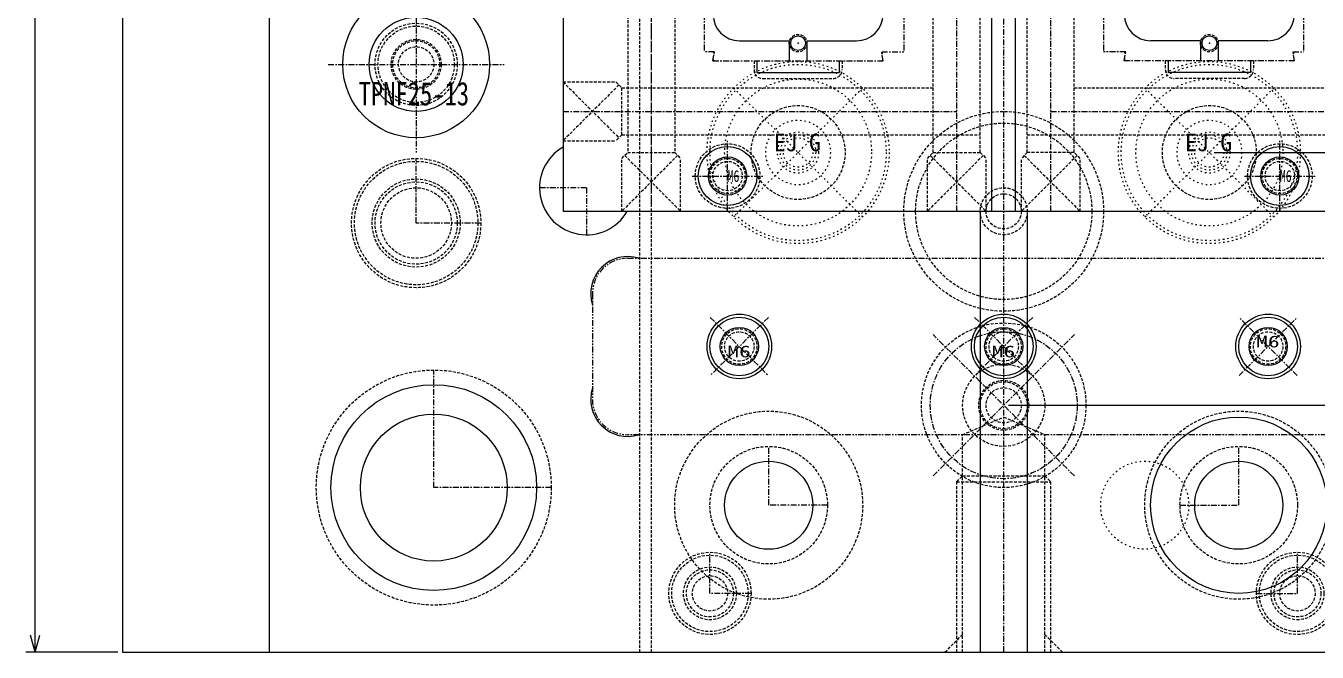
# Model space of a CAD drawing. Extents: x -554 to 592, y -350 to 391.
# Drawn here: x -166.4 to 53.4, y 0 to 106.5 of the extents above; entities that cross this region are included whole.
import ezdxf
from ezdxf.enums import TextEntityAlignment as Align

# ---------------------------------------------------------------- set-up
doc = ezdxf.new("R2010")
doc.units = 0
for name, pattern in [('CENTER', [1.75, 1, -0.25, 0.25, -0.25]), ('DASHED', [0.75, 0.5, -0.25]), ('DIVIDE', [2.25, 1, -0.25, 0.25, -0.25, 0.25, -0.25]), ('DOT', [0.75, 0.25, -0.5])]:
    doc.linetypes.add(name, pattern=pattern)
for name, color, linetype in [('L12', 7, 'CONTINUOUS'), ('L13', 7, 'CONTINUOUS'), ('L5', 7, 'CONTINUOUS'), ('L8', 7, 'CONTINUOUS'), ('L9', 7, 'CONTINUOUS')]:
    doc.layers.add(name, color=color, linetype=linetype)

msp = doc.modelspace()

# ---------------------------------------------------------------- linework, layer by layer
at = {"layer": 'L12', "color": 251, "linetype": 'CONTINUOUS'}
for p, q in [((-164.837696, 0), (-164.837696, 350)), ((35.8, 85), (177.118325, 85)), ((0.8, 42), (191.003141, 42)), ((-164.837696, 0), (-165.614153, 2.897777)), ((-164.837696, 0), (-164.061239, 2.897777)), ((-150.8, 0), (-166.437696, 0))]:
    msp.add_line(p, q, dxfattribs=at)
at = {"layer": 'L13', "color": 2, "linetype": 'DOT'}
for p, q in [((-45.960155, 74.039845), (-24.039845, 95.960155)), ((-24.039845, 74.039845), (-45.960155, 95.960155)), ((24.039845, 74.039845), (45.960155, 95.960155)), ((45.960155, 74.039845), (24.039845, 95.960155))]:
    msp.add_line(p, q, dxfattribs=at)
at = {"layer": 'L13', "color": 96, "linetype": 'CONTINUOUS'}
msp.add_circle((-100, 100), 8, dxfattribs=at)
at = {"layer": 'L13', "color": 251, "linetype": 'DASHED'}
msp.add_circle((-100, 100), 6.5, dxfattribs=at)
at = {"layer": 'L13', "color": 96, "linetype": 'DASHED'}
for radius in [4, 3]:
    msp.add_circle((-100, 100), radius, dxfattribs=at)
at = {"layer": 'L13', "color": 2, "linetype": 'DOT'}
for centre, radius in [((-35, 85), 15), ((35, 85), 15), ((-35, 85), 5.5), ((35, 85), 5.5), ((-35, 85), 3.5), ((-35, 85), 3), ((35, 85), 3.5), ((35, 85), 3), ((-35, 85), 2.5), ((35, 85), 2.5)]:
    msp.add_circle(centre, radius, dxfattribs=at)
at = {"layer": 'L13', "color": 2, "linetype": 'DASHED'}
for centre in [(-35, 85), (35, 85)]:
    msp.add_circle(centre, 8, dxfattribs=at)
at = {"layer": 'L13', "color": 3, "linetype": 'DOT'}
msp.add_circle((24, 25), 7.5, dxfattribs=at)
at = {"layer": 'L13', "color": 2}
for p in [(-35, 85), (35, 85)]:
    msp.add_point(p, dxfattribs=at)
at = {"layer": 'L5', "color": 7, "linetype": 'CENTER'}
msp.add_line((0, 0), (0, 350), dxfattribs=at)
at = {"layer": 'L5', "color": 7, "linetype": 'CONTINUOUS'}
for p, q in [((-75, 275), (-75, 75)), ((-75, 75), (75, 75))]:
    msp.add_line(p, q, dxfattribs=at)
at = {"layer": 'L5', "color": 4, "linetype": 'CONTINUOUS'}
for p, q in [((-2, 75), (-2, 140)), ((2, 75), (2, 140)), ((-36.5, 104), (-36.5, 100.6)), ((-33.5, 104), (-33.5, 100.6)), ((33.5, 104), (33.5, 100.6)), ((36.5, 104), (36.5, 100.6))]:
    msp.add_line(p, q, dxfattribs=at)
at = {"layer": 'L5', "color": 4, "linetype": 'CENTER'}
for p, q in [((-51, 108.6), (-51, 102.1)), ((-17, 108.6), (-17, 102.1)), ((17, 108.6), (17, 102.1)), ((51, 108.6), (51, 102.1)), ((-49.23551, 102.1), (-51, 102.1)), ((-49.5, 100.6), (-49.23551, 102.1)), ((-20.5, 100.6), (-20.76449, 102.1)), ((-20.76449, 102.1), (-17, 102.1)), ((20.76449, 102.1), (17, 102.1)), ((20.5, 100.6), (20.76449, 102.1)), ((49.5, 100.6), (49.23551, 102.1)), ((49.23551, 102.1), (51, 102.1)), ((-49.5, 100.6), (-20.5, 100.6)), ((49.5, 100.6), (20.5, 100.6))]:
    msp.add_line(p, q, dxfattribs=at)
at = {"layer": 'L5', "color": 3, "linetype": 'CONTINUOUS'}
for p, q in [((-44.955, 104), (-36.5, 104)), ((-33.5, 104), (-25.045, 104)), ((33.5, 104), (25.045, 104)), ((44.955, 104), (36.5, 104))]:
    msp.add_line(p, q, dxfattribs=at)
at = {"layer": 'L5', "color": 7, "linetype": 'DASHED'}
for p, q in [((-42.5, 100.6), (-42.5, 99.1)), ((-27.5, 100.6), (-27.5, 99.1)), ((27.5, 100.6), (27.5, 99.1)), ((42.5, 100.6), (42.5, 99.1)), ((-41, 97.6), (-29, 97.6)), ((41, 97.6), (29, 97.6))]:
    msp.add_line(p, q, dxfattribs=at)
at = {"layer": 'L5', "color": 136, "linetype": 'CONTINUOUS'}
for p, q in [((-42, 100.6), (-42, 98.6)), ((-28, 100.6), (-28, 98.6)), ((28, 100.6), (28, 98.6)), ((42, 100.6), (42, 98.6)), ((-42, 98.6), (-28, 98.6)), ((42, 98.6), (28, 98.6))]:
    msp.add_line(p, q, dxfattribs=at)
at = {"layer": 'L5', "color": 3, "linetype": 'CENTER'}
for p, q in [((-47, 75), (-47, 87)), ((47, 75), (47, 87)), ((-53, 81), (-41, 81)), ((41, 81), (53, 81))]:
    msp.add_line(p, q, dxfattribs=at)
at = {"layer": 'L5', "color": 7, "linetype": 'DASHED'}
for centre, radius in [((-35, 103.6), 1.5), ((35, 103.6), 1.5), ((-47, 81), 5.5), ((47, 81), 5.5)]:
    msp.add_circle(centre, radius, dxfattribs=at)
at = {"layer": 'L5', "color": 4, "linetype": 'CONTINUOUS'}
for centre in [(-35, 103.6), (35, 103.6)]:
    msp.add_circle(centre, 1.25, dxfattribs=at)
at = {"layer": 'L5', "color": 251, "linetype": 'CONTINUOUS'}
for centre in [(-47, 81), (47, 81)]:
    msp.add_circle(centre, 5, dxfattribs=at)
at = {"layer": 'L5', "color": 7, "linetype": 'CONTINUOUS'}
for centre in [(-47, 81), (47, 81)]:
    msp.add_circle(centre, 3.25, dxfattribs=at)
at = {"layer": 'L5', "color": 3, "linetype": 'DASHED'}
for centre, radius in [((-47, 81), 3), ((47, 81), 3), ((-47, 81), 2.5), ((47, 81), 2.5)]:
    msp.add_circle(centre, radius, dxfattribs=at)
at = {"layer": 'L5', "color": 3, "linetype": 'CONTINUOUS'}
for centre, start, end in [((-44.955, 108.5), 180, 270), ((-25.045, 108.5), 270, 360), ((25.045, 108.5), 180, 270), ((44.955, 108.5), 270, 360)]:
    msp.add_arc(centre, 4.5, start, end, dxfattribs=at)
at = {"layer": 'L5', "color": 4, "linetype": 'CONTINUOUS'}
for centre, start, end in [((-49.593036, 101.8), 350, 450), ((-20.406964, 101.8), 90, 190), ((20.406964, 101.8), 350, 450), ((49.593036, 101.8), 90, 190), ((-49.142474, 100.9), 170, 270), ((-20.857526, 100.9), -90, 10), ((20.857526, 100.9), 170, 270), ((49.142474, 100.9), -90, 10)]:
    msp.add_arc(centre, 0.3, start, end, dxfattribs=at)
at = {"layer": 'L5', "color": 7, "linetype": 'DASHED'}
for centre, start, end in [((-41, 99.1), 180, 270), ((-29, 99.1), 270, 360), ((29, 99.1), 180, 270), ((41, 99.1), -90, 0)]:
    msp.add_arc(centre, 1.5, start, end, dxfattribs=at)
at = {"layer": 'L5', "color": 7}
for p in [(-35, 103.6), (35, 103.6)]:
    msp.add_point(p, dxfattribs=at)
at = {"layer": 'L8', "color": 7, "linetype": 'CONTINUOUS'}
for p, q in [((-150, 350), (-150, 0)), ((-125, 350), (-125, 0)), ((-4, 75), (-4, 0)), ((4, 75), (4, 0)), ((-150, 0), (150, 0))]:
    msp.add_line(p, q, dxfattribs=at)
at = {"layer": 'L8', "color": 7, "linetype": 'DASHED'}
for p, q in [((-62, 350), (-62, 0)), ((-60, 350), (-60, 0))]:
    msp.add_line(p, q, dxfattribs=at)
at = {"layer": 'L8', "color": 96, "linetype": 'CENTER'}
for p, q in [((-100, 115), (-100, 85)), ((-115, 100), (-85, 100))]:
    msp.add_line(p, q, dxfattribs=at)
at = {"layer": 'L8', "color": 251, "linetype": 'CENTER'}
for p, q in [((-100, 73), (-100, 84)), ((-89, 73), (-100, 73)), ((-97, 28), (-97, 48)), ((-40, 25), (-40, 35)), ((40, 25), (40, 35)), ((-77, 28), (-97, 28)), ((-30, 25), (-40, 25)), ((30, 25), (40, 25)), ((-50, 10), (-50, 17)), ((50, 10), (50, 17)), ((-43, 10), (-50, 10)), ((43, 10), (50, 10))]:
    msp.add_line(p, q, dxfattribs=at)
at = {"layer": 'L8', "color": 6, "linetype": 'CENTER'}
for q in [(-79, 79), (-71, 71)]:
    msp.add_line((-71, 79), q, dxfattribs=at)
at = {"layer": 'L8', "color": 7, "linetype": 'DIVIDE'}
for p, q in [((-64, 67), (64, 67)), ((-70, 61), (-70, 43)), ((64, 37), (-64, 37))]:
    msp.add_line(p, q, dxfattribs=at)
at = {"layer": 'L8', "color": 3, "linetype": 'CENTER'}
for p, q in [((-49.949747, 56.949747), (-40.050253, 47.050253)), ((-40.050253, 56.949747), (-49.949747, 47.050253)), ((-4.949747, 56.949747), (4.949747, 47.050253)), ((4.949747, 56.949747), (-4.949747, 47.050253)), ((40.050253, 47.050253), (49.949747, 56.949747)), ((49.949747, 47.050253), (40.050253, 56.949747))]:
    msp.add_line(p, q, dxfattribs=at)
at = {"layer": 'L8', "color": 56, "linetype": 'CENTER'}
for p, q in [((12.020815, 29.979185), (-12.020815, 54.020815)), ((-12.020815, 29.979185), (12.020815, 54.020815))]:
    msp.add_line(p, q, dxfattribs=at)
at = {"layer": 'L8', "color": 251, "linetype": 'DASHED'}
for p, q in [((-7, 37), (0, 40)), ((0, 40), (7, 37)), ((-7, 0), (-7, 37)), ((7, 0), (7, 37)), ((-8, 29), (-7, 30)), ((-8, 0), (-8, 29)), ((-8, 29), (8, 29)), ((-7, 30), (7, 30)), ((7, 30), (8, 29)), ((8, 0), (8, 29)), ((-10, 0), (-7, 3)), ((7, 3), (10, 0))]:
    msp.add_line(p, q, dxfattribs=at)
at = {"layer": 'L8', "color": 96, "linetype": 'CONTINUOUS'}
msp.add_circle((-100, 100), 12.5, dxfattribs=at)
at = {"layer": 'L8', "color": 7, "linetype": 'DASHED'}
for radius in [7, 4.25]:
    msp.add_circle((-100, 100), radius, dxfattribs=at)
at = {"layer": 'L8', "color": 2, "linetype": 'DOT'}
for centre, radius in [((-35, 85), 15.5), ((35, 85), 15.5), ((-35, 85), 12.5), ((35, 85), 12.5)]:
    msp.add_circle(centre, radius, dxfattribs=at)
at = {"layer": 'L8', "color": 251, "linetype": 'DASHED'}
for centre, radius in [((0, 75), 17), ((0, 75), 15), ((-100, 73), 11), ((-100, 73), 10.5), ((-100, 73), 7.5), ((-100, 73), 7), ((-100, 73), 6), ((0, 75), 4), ((0, 75), 3), ((-97, 28), 20), ((-40, 25), 10), ((40, 25), 10), ((-50, 10), 7), ((-50, 10), 6.5), ((50, 10), 7), ((50, 10), 6.5), ((-50, 10), 4.5), ((-50, 10), 4), ((50, 10), 4.5), ((50, 10), 4), ((-50, 10), 3), ((50, 10), 3)]:
    msp.add_circle(centre, radius, dxfattribs=at)
at = {"layer": 'L8', "color": 7, "linetype": 'CONTINUOUS'}
for centre, radius in [((-45, 52), 5.5), ((0, 52), 5.5), ((45, 52), 5.5), ((-45, 52), 3.25), ((0, 52), 3.25), ((45, 52), 3.25)]:
    msp.add_circle(centre, radius, dxfattribs=at)
at = {"layer": 'L8', "color": 251, "linetype": 'CONTINUOUS'}
for centre, radius in [((-45, 52), 5), ((0, 52), 5), ((45, 52), 5), ((-97, 28), 17.5), ((-97, 28), 12.5), ((-40, 25), 7.5), ((40, 25), 7.5)]:
    msp.add_circle(centre, radius, dxfattribs=at)
at = {"layer": 'L8', "color": 3, "linetype": 'DASHED'}
for centre, radius in [((-45, 52), 3), ((0, 52), 3), ((45, 52), 3), ((-45, 52), 2.5), ((0, 52), 2.5), ((45, 52), 2.5)]:
    msp.add_circle(centre, radius, dxfattribs=at)
at = {"layer": 'L8', "color": 56, "linetype": 'DASHED'}
for radius in [14, 7, 4.25, 4, 3]:
    msp.add_circle((0, 42), radius, dxfattribs=at)
at = {"layer": 'L8', "color": 56, "linetype": 'CENTER'}
msp.add_circle((0, 42), 12.5, dxfattribs=at)
at = {"layer": 'L8', "color": 6, "linetype": 'DASHED'}
for centre in [(-40, 25), (40, 25)]:
    msp.add_circle(centre, 16, dxfattribs=at)
at = {"layer": 'L8', "color": 206, "linetype": 'CONTINUOUS'}
msp.add_circle((40, 25), 15, dxfattribs=at)
at = {"layer": 'L8', "color": 6, "linetype": 'CONTINUOUS'}
msp.add_arc((-71, 79), 8, 120, 330, dxfattribs=at)
at = {"layer": 'L8', "color": 7, "linetype": 'CONTINUOUS'}
for centre, start, end in [((-64, 61), 72.24721, 197.75279), ((-64, 43), 162.24721, 287.75279)]:
    msp.add_arc(centre, 6.3, start, end, dxfattribs=at)
at = {"layer": 'L8', "color": 7, "linetype": 'DIVIDE'}
for centre, start, end in [((-64, 61), 90, 180), ((-64, 43), 180, 270)]:
    msp.add_arc(centre, 6, start, end, dxfattribs=at)
at = {"layer": 'L9', "color": 136, "linetype": 'CENTER'}
for p, q in [((-60, 275), (-60, 75)), ((-8, 75), (-8, 138)), ((8, 75), (8, 138)), ((-75, 92), (-8, 92)), ((8, 92), (75, 92))]:
    msp.add_line(p, q, dxfattribs=at)
at = {"layer": 'L9', "color": 136, "linetype": 'DASHED'}
for p, q in [((-64, 265), (-64, 85)), ((-56, 265), (-56, 85)), ((-12, 85), (-12, 138)), ((-4, 85), (-4, 138)), ((4, 85), (4, 138)), ((12, 85), (12, 134)), ((-75, 97), (-66, 97)), ((-75, 97), (-65.5, 87.5)), ((-66, 97), (-65, 96)), ((-65.5, 96.5), (-75, 87)), ((-65, 88), (-65, 96)), ((-65, 96), (-12, 96)), ((12, 96), (65, 96)), ((-65, 88), (-66, 87)), ((-65, 88), (-4, 88)), ((4, 88), (65, 88)), ((-75, 87), (-66, 87)), ((-65, 84), (-64, 85)), ((-55.5, 84.5), (-65, 75)), ((-65, 75), (-65, 84)), ((-64.5, 84.5), (-55, 75)), ((-64, 85), (-56, 85)), ((-56, 85), (-55, 84)), ((-55, 75), (-55, 84)), ((-13, 84), (-12, 85)), ((-3.5, 84.5), (-13, 75)), ((-13, 75), (-13, 84)), ((-12.5, 84.5), (-3, 75)), ((-12, 85), (-4, 85)), ((-4, 85), (-3, 84)), ((-3, 75), (-3, 84)), ((4, 85), (3, 84)), ((12.5, 84.5), (3, 75)), ((3, 75), (3, 84)), ((3.5, 84.5), (13, 75)), ((12, 85), (4, 85)), ((13, 84), (12, 85)), ((13, 75), (13, 84))]:
    msp.add_line(p, q, dxfattribs=at)

# ---------------------------------------------------------------- texts
at = {"layer": 'L13', "color": 2, "linetype": 'CONTINUOUS'}
for s, height, width, p, p2 in [('TPNF25-13', 4, 0.5, (-109.788693, 93.017111), (-90.988693, 93.017111)), ('EJ G', 3, 0.666667, (-39.12815, 85.213856), (-31.12815, 85.213856)), ('EJ G', 3, 0.666667, (30.87185, 85.213856), (38.87185, 85.213856))]:
    msp.add_text(s, height=height, dxfattribs=dict(at, width=width)).set_placement(p, p2, align=Align.ALIGNED)
at = {"layer": 'L5', "color": 56, "linetype": 'CONTINUOUS', "width": 0.5}
for p, p2 in [((-47, 80), (-45, 80)), ((47, 80), (49, 80))]:
    msp.add_text('M6', height=2, dxfattribs=at).set_placement(p, p2, align=Align.ALIGNED)
at = {"layer": 'L8', "color": 2, "linetype": 'CONTINUOUS'}
for p, p2 in [((42.957828, 51.847023), (46.957828, 51.847023)), ((-47.042172, 50.152977), (-43.042172, 50.152977)), ((-2.042172, 50.152977), (1.957828, 50.152977))]:
    msp.add_text('M6', height=2, dxfattribs=at).set_placement(p, p2, align=Align.ALIGNED)

doc.saveas('drawing.dxf')
